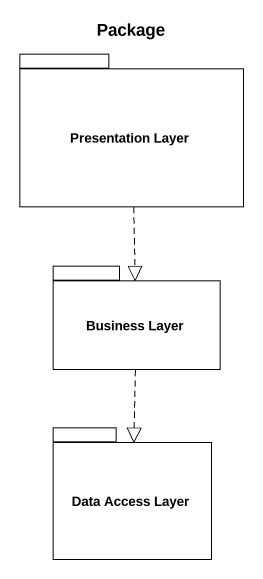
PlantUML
@startuml
title Package
package "Presentation Layer" as Presentation_Layer {
}
package "Business Layer" as Business_Layer {
}
package "Data Access Layer" as Data_Access_Layer {
}
Presentation_Layer ..|> Business_Layer
Business_Layer ..|> Data_Access_Layer
@enduml
